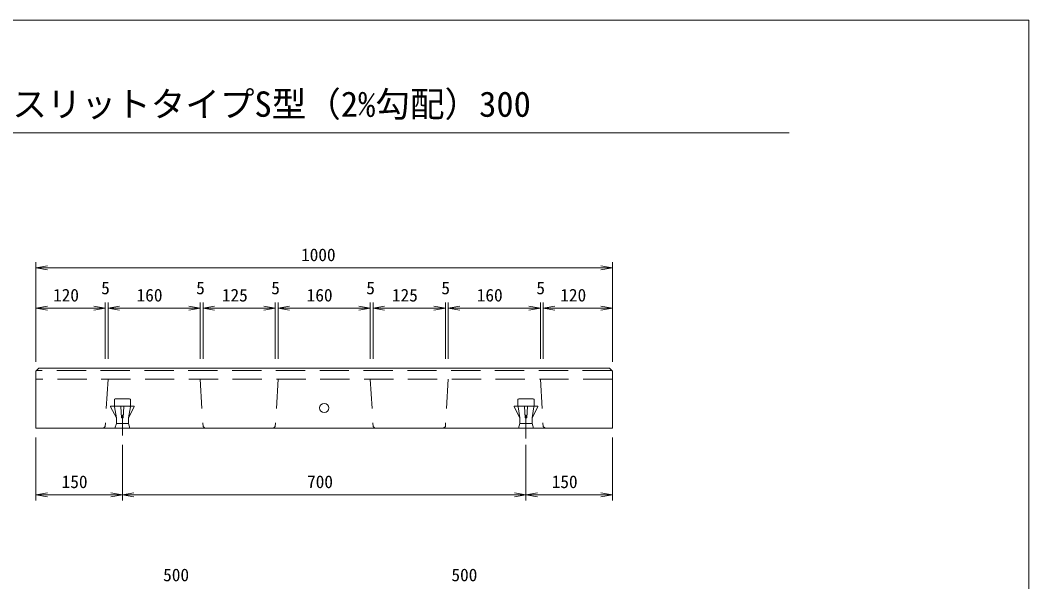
# Model space of a CAD drawing. Units: millimetres, scale not verified. Extents: x 1573 to 15247, y 1105 to 10775.
# Drawn here: x 6499 to 15247, y 5904 to 10775 of the extents above; entities that cross this region are included whole.
import ezdxf
from ezdxf.enums import TextEntityAlignment as Align

# ---------------------------------------------------------------- set-up
doc = ezdxf.new("R2010")
doc.units = ezdxf.units.MM
doc.header["$LTSCALE"] = 20
doc.linetypes.add('USER1', pattern=[19, 12.7, -6.3])
for name, color, linetype, lineweight in [('0_2', 7, 'Continuous', 18), ('D-STR-DIM（寸法）', 7, 'Continuous', 18), ('D-STR-STR1（構造物）', 7, 'Continuous', 18), ('D-STR（構造物外形線）', 1, 'USER1', 18), ('D-TTL(外枠）', 2, 'Continuous', 18), ('D-TTL-LINE（枠内）', 2, 'Continuous', 18)]:
    doc.layers.add(name, color=color, linetype=linetype, lineweight=lineweight)
doc.layers.add('用紙-用紙-GR1_02', color=7, linetype='Continuous')
doc.styles.add('ＭＳ ゴシック', font='')
doc.styles.get('ＭＳ ゴシック').set_extended_font_data('MS Gothic')

msp = doc.modelspace()

# ---------------------------------------------------------------- linework, layer by layer
at = {"layer": '0_2'}
for p, q in [((6635.92, 8627.16), (6735.92, 8643.83)), ((6735.92, 8610.5), (6635.92, 8627.16)), ((6635.92, 8627.16), (6735.92, 8627.16)), ((11535.92, 8643.83), (11635.92, 8627.16)), ((11635.92, 8627.16), (11535.92, 8610.5)), ((11635.92, 8627.16), (11535.92, 8627.16)), ((6635.92, 8277.26), (6735.92, 8293.93)), ((6735.92, 8260.6), (6635.92, 8277.26)), ((6635.92, 8277.26), (6735.92, 8277.26)), ((7136.8, 8293.93), (7236.8, 8277.26)), ((7136.8, 8293.93), (7236.8, 8277.26)), ((7236.8, 8277.26), (7136.8, 8260.6)), ((7236.8, 8277.26), (7136.8, 8277.26)), ((7236.8, 8277.26), (7136.8, 8260.6)), ((7236.8, 8277.26), (7136.8, 8277.26)), ((7260.92, 8277.26), (7360.92, 8293.93)), ((7260.92, 8277.26), (7360.92, 8293.93)), ((7360.92, 8260.6), (7260.92, 8277.26)), ((7260.92, 8277.26), (7360.92, 8277.26)), ((7360.92, 8260.6), (7260.92, 8277.26)), ((7260.92, 8277.26), (7360.92, 8277.26)), ((7960.92, 8293.93), (8060.92, 8277.26)), ((7960.92, 8293.93), (8060.92, 8277.26)), ((8060.92, 8277.26), (7960.92, 8260.6)), ((8060.92, 8277.26), (7960.92, 8277.26)), ((8060.92, 8277.26), (7960.92, 8260.6)), ((8060.92, 8277.26), (7960.92, 8277.26)), ((8085.04, 8277.26), (8185.04, 8293.93)), ((8085.04, 8277.26), (8185.04, 8293.93)), ((8185.04, 8260.6), (8085.04, 8277.26)), ((8085.04, 8277.26), (8185.04, 8277.26)), ((8185.04, 8260.6), (8085.04, 8277.26)), ((8085.04, 8277.26), (8185.04, 8277.26)), ((8611.8, 8293.93), (8711.8, 8277.26)), ((8611.8, 8293.93), (8711.8, 8277.26)), ((8711.8, 8277.26), (8611.8, 8260.6)), ((8711.8, 8277.26), (8611.8, 8277.26)), ((8711.8, 8277.26), (8611.8, 8260.6)), ((8711.8, 8277.26), (8611.8, 8277.26)), ((8735.92, 8277.26), (8835.92, 8293.93)), ((8735.92, 8277.26), (8835.92, 8293.93)), ((8835.92, 8260.6), (8735.92, 8277.26)), ((8735.92, 8277.26), (8835.92, 8277.26)), ((8835.92, 8260.6), (8735.92, 8277.26)), ((8735.92, 8277.26), (8835.92, 8277.26)), ((9435.92, 8293.93), (9535.92, 8277.26)), ((9435.92, 8293.93), (9535.92, 8277.26)), ((9535.92, 8277.26), (9435.92, 8260.6)), ((9535.92, 8277.26), (9435.92, 8277.26)), ((9535.92, 8277.26), (9435.92, 8260.6)), ((9535.92, 8277.26), (9435.92, 8277.26)), ((9560.04, 8277.26), (9660.04, 8293.93)), ((9560.04, 8277.26), (9660.04, 8293.93)), ((9660.04, 8260.6), (9560.04, 8277.26)), ((9560.04, 8277.26), (9660.04, 8277.26)), ((9660.04, 8260.6), (9560.04, 8277.26)), ((9560.04, 8277.26), (9660.04, 8277.26)), ((10086.8, 8293.93), (10186.8, 8277.26)), ((10086.8, 8293.93), (10186.8, 8277.26)), ((10186.8, 8277.26), (10086.8, 8260.6)), ((10186.8, 8277.26), (10086.8, 8277.26)), ((10186.8, 8277.26), (10086.8, 8260.6)), ((10186.8, 8277.26), (10086.8, 8277.26)), ((10210.92, 8277.26), (10310.92, 8293.93)), ((10210.92, 8277.26), (10310.92, 8293.93)), ((10310.92, 8260.6), (10210.92, 8277.26)), ((10210.92, 8277.26), (10310.92, 8277.26)), ((10310.92, 8260.6), (10210.92, 8277.26)), ((10210.92, 8277.26), (10310.92, 8277.26)), ((10910.92, 8293.93), (11010.92, 8277.26)), ((10910.92, 8293.93), (11010.92, 8277.26)), ((11010.92, 8277.26), (10910.92, 8260.6)), ((11010.92, 8277.26), (10910.92, 8277.26)), ((11010.92, 8277.26), (10910.92, 8260.6)), ((11010.92, 8277.26), (10910.92, 8277.26)), ((11035.04, 8277.26), (11135.04, 8293.93)), ((11035.04, 8277.26), (11135.04, 8293.93)), ((11135.04, 8260.6), (11035.04, 8277.26)), ((11035.04, 8277.26), (11135.04, 8277.26)), ((11135.04, 8260.6), (11035.04, 8277.26)), ((11035.04, 8277.26), (11135.04, 8277.26)), ((11535.92, 8293.93), (11635.92, 8277.26)), ((11635.92, 8277.26), (11535.92, 8260.6)), ((11635.92, 8277.26), (11535.92, 8277.26)), ((6635.92, 6658.98), (6735.92, 6675.65)), ((6735.92, 6642.31), (6635.92, 6658.98)), ((6635.92, 6658.98), (6735.92, 6658.98)), ((7285.92, 6675.65), (7385.92, 6658.98)), ((7385.92, 6658.98), (7285.92, 6642.31)), ((7385.92, 6658.98), (7285.92, 6658.98)), ((7385.92, 6658.98), (7485.92, 6675.65)), ((7485.92, 6642.31), (7385.92, 6658.98)), ((7385.92, 6658.98), (7485.92, 6658.98)), ((10785.92, 6675.65), (10885.92, 6658.98)), ((10885.92, 6658.98), (10785.92, 6642.31)), ((10885.92, 6658.98), (10785.92, 6658.98)), ((10885.92, 6658.98), (10985.92, 6675.65)), ((10985.92, 6642.31), (10885.92, 6658.98)), ((10885.92, 6658.98), (10985.92, 6658.98)), ((11535.92, 6675.65), (11635.92, 6658.98)), ((11635.92, 6658.98), (11535.92, 6642.31)), ((11635.92, 6658.98), (11535.92, 6658.98))]:
    msp.add_line(p, q, dxfattribs=at)
at = {"layer": 'D-STR-DIM（寸法）'}
for p, q in [((6635.92, 7811.88), (6635.92, 8677.16)), ((11635.92, 7811.88), (11635.92, 8677.16)), ((11535.92, 8627.16), (6735.92, 8627.16)), ((6635.92, 7811.88), (6635.92, 8327.26)), ((7236.8, 7836.88), (7236.8, 8327.26)), ((7236.8, 7836.88), (7236.8, 8327.26)), ((7260.92, 7836.88), (7260.92, 8327.26)), ((7260.92, 7836.88), (7260.92, 8327.26)), ((8060.92, 7836.88), (8060.92, 8327.26)), ((8060.92, 7836.88), (8060.92, 8327.26)), ((8085.04, 7836.88), (8085.04, 8327.26)), ((8085.04, 7836.88), (8085.04, 8327.26)), ((8711.8, 7836.88), (8711.8, 8327.26)), ((8711.8, 7836.88), (8711.8, 8327.26)), ((8735.92, 7836.88), (8735.92, 8327.26)), ((8735.92, 7836.88), (8735.92, 8327.26)), ((9535.92, 7836.88), (9535.92, 8327.26)), ((9535.92, 7836.88), (9535.92, 8327.26)), ((9560.04, 7836.88), (9560.04, 8327.26)), ((9560.04, 7836.88), (9560.04, 8327.26)), ((10186.8, 7836.88), (10186.8, 8327.26)), ((10186.8, 7836.88), (10186.8, 8327.26)), ((10210.92, 7836.88), (10210.92, 8327.26)), ((10210.92, 7836.88), (10210.92, 8327.26)), ((11010.92, 7836.88), (11010.92, 8327.26)), ((11010.92, 7836.88), (11010.92, 8327.26)), ((11035.04, 7836.88), (11035.04, 8327.26)), ((11035.04, 7836.88), (11035.04, 8327.26)), ((11635.92, 7811.88), (11635.92, 8327.26)), ((7136.8, 8277.26), (6735.92, 8277.26)), ((7136.8, 8277.26), (7036.8, 8277.26)), ((7360.92, 8277.26), (7460.92, 8277.26)), ((7360.92, 8277.26), (7960.92, 8277.26)), ((7960.92, 8277.26), (7860.92, 8277.26)), ((8185.04, 8277.26), (8285.04, 8277.26)), ((8611.8, 8277.26), (8185.04, 8277.26)), ((8611.8, 8277.26), (8511.8, 8277.26)), ((9435.92, 8277.26), (8835.92, 8277.26)), ((8835.92, 8277.26), (8935.92, 8277.26)), ((9435.92, 8277.26), (9335.92, 8277.26)), ((10086.8, 8277.26), (9660.04, 8277.26)), ((9660.04, 8277.26), (9760.04, 8277.26)), ((10086.8, 8277.26), (9986.8, 8277.26)), ((10910.92, 8277.26), (10310.92, 8277.26)), ((10310.92, 8277.26), (10410.92, 8277.26)), ((10910.92, 8277.26), (10810.92, 8277.26)), ((11135.04, 8277.26), (11235.04, 8277.26)), ((11135.04, 8277.26), (11535.92, 8277.26)), ((6635.92, 7156.88), (6635.92, 6608.98)), ((7385.92, 7093.01), (7385.92, 6608.98)), ((7385.92, 7093.01), (7385.92, 6608.98)), ((10885.92, 7093.01), (10885.92, 6608.98)), ((10885.92, 7093.01), (10885.92, 6608.98)), ((11635.92, 7156.88), (11635.92, 6608.98)), ((7285.92, 6658.98), (6735.92, 6658.98)), ((10785.92, 6658.98), (7485.92, 6658.98)), ((10985.92, 6658.98), (11535.92, 6658.98))]:
    msp.add_line(p, q, dxfattribs=at)
at = {"layer": 'D-STR-STR1（構造物）'}
for p, q in [((7315.92, 7484.38), (7315.92, 7426.88)), ((7448.42, 7491.88), (7323.42, 7491.88)), ((7455.92, 7426.88), (7455.92, 7484.38)), ((10815.92, 7426.88), (10815.92, 7484.38)), ((10823.42, 7491.88), (10948.42, 7491.88)), ((10955.92, 7484.38), (10955.92, 7426.88)), ((7283.01, 7422.89), (7333.42, 7326.88)), ((7486.42, 7426.88), (7285.42, 7426.88)), ((7316.7, 7422.44), (7333.42, 7326.88)), ((7451.42, 7426.88), (7320.42, 7426.88)), ((7373.57, 7423.88), (7378.42, 7326.88)), ((7395.42, 7426.88), (7376.42, 7426.88)), ((7385.92, 7173.01), (7385.92, 7353.79)), ((7385.92, 7173.01), (7385.92, 7353.79)), ((7393.42, 7326.88), (7398.27, 7423.88)), ((7438.42, 7326.88), (7488.83, 7422.89)), ((7438.42, 7326.88), (7455.15, 7422.44)), ((10833.42, 7326.88), (10783.01, 7422.89)), ((10785.42, 7426.88), (10986.42, 7426.88)), ((10833.42, 7326.88), (10816.7, 7422.44)), ((10820.42, 7426.88), (10951.42, 7426.88)), ((10878.42, 7326.88), (10873.57, 7423.88)), ((10876.42, 7426.88), (10895.42, 7426.88)), ((10885.92, 7173.01), (10885.92, 7353.79)), ((10885.92, 7173.01), (10885.92, 7353.79)), ((10885.92, 7173.01), (10885.92, 7353.79)), ((10885.92, 7173.01), (10885.92, 7353.79)), ((10898.27, 7423.88), (10893.42, 7326.88)), ((10988.83, 7422.89), (10938.42, 7326.88)), ((10955.15, 7422.44), (10938.42, 7326.88)), ((7333.42, 7276.88), (7320.92, 7236.88)), ((7333.42, 7276.88), (7333.42, 7326.88)), ((7333.42, 7276.88), (7438.42, 7276.88)), ((7378.42, 7326.88), (7393.42, 7326.88)), ((7438.42, 7276.88), (7438.42, 7326.88)), ((7438.42, 7276.88), (7450.92, 7236.88)), ((10833.42, 7276.88), (10820.92, 7236.88)), ((10833.42, 7276.88), (10833.42, 7326.88)), ((10938.42, 7276.88), (10833.42, 7276.88)), ((10893.42, 7326.88), (10878.42, 7326.88)), ((10885.92, 7146.48), (10885.92, 7327.27)), ((10938.42, 7276.88), (10938.42, 7326.88)), ((10938.42, 7276.88), (10950.92, 7236.88))]:
    msp.add_line(p, q, dxfattribs=at)
msp.add_circle((9135.92, 7411.88), 40, dxfattribs=at)
for centre, radius, start, end in [((7323.42, 7484.38), 7.5, 90, 180), ((7448.42, 7484.38), 7.5, 0, 90), ((10823.42, 7484.38), 7.5, 90, 180), ((10948.42, 7484.38), 7.5, 0, 90), ((7287.51, 7422.89), 4.5, 117.69948, 180.00002), ((7321.2, 7422.44), 4.5, 99.92624, 180), ((7376.57, 7423.88), 3, 92.8624, 180), ((7395.27, 7423.88), 3, 0, 87.1376), ((7450.65, 7422.44), 4.5, 0, 80.07376), ((7484.33, 7422.89), 4.5, 0, 62.30054), ((10787.51, 7422.89), 4.5, 117.69946, 180), ((10821.2, 7422.44), 4.5, 99.92624, 180), ((10876.57, 7423.88), 3, 92.8624, 180), ((10895.27, 7423.88), 3, 0, 87.1376), ((10950.65, 7422.44), 4.5, 0, 80.07376), ((10984.33, 7422.89), 4.5, 359.99998, 62.30052)]:
    msp.add_arc(centre, radius, start, end, dxfattribs=at)
at = {"layer": 'D-STR（構造物外形線）', "linetype": 'Continuous'}
for p, q in [((6635.92, 7731.88), (6660.92, 7756.88)), ((6635.92, 7236.88), (6635.92, 7731.88)), ((11610.92, 7756.88), (6660.92, 7756.88)), ((11610.92, 7756.88), (11635.92, 7731.88)), ((11635.92, 7236.88), (11635.92, 7731.88)), ((11635.92, 7236.88), (6635.92, 7236.88)), ((7236.8, 7251.85), (7220.92, 7236.88)), ((8085.04, 7251.85), (8100.92, 7236.88)), ((8711.8, 7251.85), (8695.92, 7236.88)), ((9560.04, 7251.85), (9575.92, 7236.88)), ((10186.8, 7251.85), (10170.92, 7236.88)), ((11035.04, 7251.85), (11050.92, 7236.88))]:
    msp.add_line(p, q, dxfattribs=at)
at = {"layer": 'D-STR（構造物外形線）'}
for p, q in [((11630.92, 7736.88), (6640.92, 7736.88)), ((11635.92, 7661.88), (6635.92, 7661.88)), ((7260.92, 7661.88), (7236.8, 7251.85)), ((8060.92, 7661.88), (8085.04, 7251.85)), ((8735.92, 7661.88), (8711.8, 7251.85)), ((9535.92, 7661.88), (9560.04, 7251.85)), ((10210.92, 7661.88), (10186.8, 7251.85)), ((11010.92, 7661.88), (11035.04, 7251.85))]:
    msp.add_line(p, q, dxfattribs=at)
at = {"layer": 'D-TTL(外枠）'}
for q in [(1573.24, 10774.88), (15246.76, 1105.12)]:
    msp.add_line((15246.76, 10774.88), q, dxfattribs=at)
at = {"layer": 'D-TTL-LINE（枠内）'}
msp.add_line((3663.67, 9798.49), (13166.97, 9798.49), dxfattribs=at)

# ---------------------------------------------------------------- texts
at = {"layer": 'D-STR-DIM（寸法）', "style": 'ＭＳ ゴシック'}
for s, p in [('1000', (8935.29, 8652.16)), ('5', (7201.65, 8364.76)), ('5', (8025.77, 8364.76)), ('5', (8676.65, 8364.76)), ('5', (9500.77, 8364.76)), ('5', (10151.65, 8364.76)), ('5', (10975.77, 8364.76)), ('120', (6784.46, 8302.26)), ('160', (7509.02, 8302.26)), ('125', (8248.42, 8302.26)), ('160', (8984.02, 8302.26)), ('125', (9723.42, 8302.26)), ('160', (10459.02, 8302.26)), ('120', (11183.58, 8302.26)), ('150', (6859.02, 6683.98)), ('700', (8987.44, 6683.98)), ('150', (11109.02, 6683.98)), ('500', (7739.35, 5876.19)), ('500', (10239.35, 5876.19))]:
    msp.add_text(s, height=110, dxfattribs=at).set_placement(p, align=Align.BOTTOM_LEFT)
at = {"layer": '用紙-用紙-GR1_02', "style": 'ＭＳ ゴシック'}
msp.add_text('かんたん側溝\u3000蓋\u3000スリットタイプS型（2%勾配）300', height=219.9, dxfattribs=at).set_placement((3731.83, 9871.06), align=Align.BOTTOM_LEFT)

doc.saveas('drawing.dxf')
